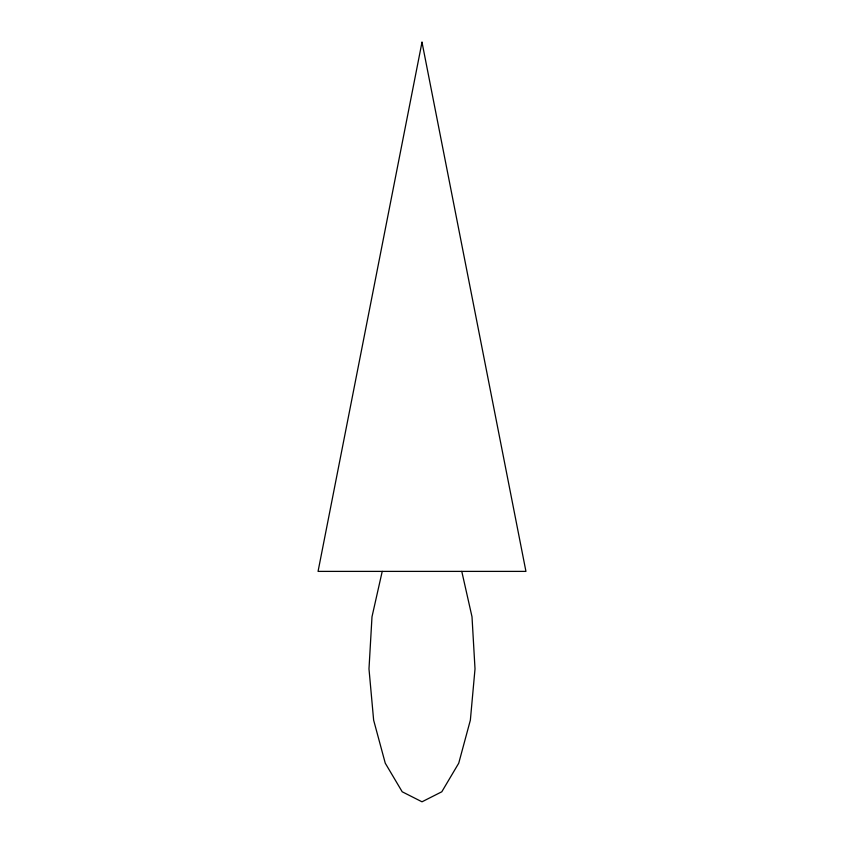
<?xml version="1.0" encoding="UTF-8"?>
<svg xmlns="http://www.w3.org/2000/svg" width="844" height="844" viewBox="0 0 844 844"><rect width="100%" height="100%" fill="white"/><g stroke="black" fill="none" stroke-linecap="round" stroke-linejoin="round"><path stroke-width="1.27" d="M382.226 571.388L371.993 616.795L368.986 668.891L373.639 720.164L385.265 763.198L402.208 791.788L422 801.8L441.792 791.788L458.735 763.198L470.361 720.164L475.014 668.891L472.007 616.795L461.773 571.388M422 42.2L318.061 571.388L525.939 571.388L422 42.2"/></g></svg>
